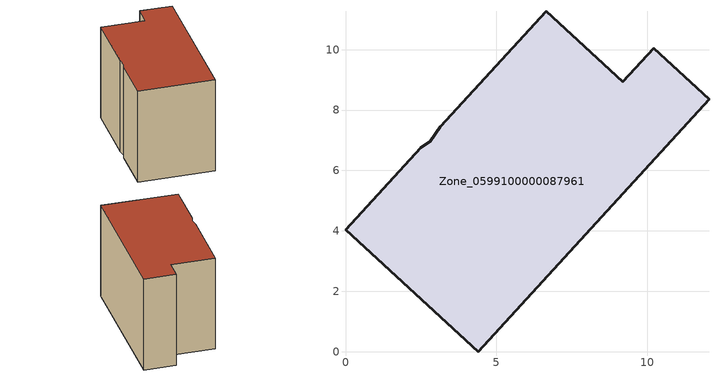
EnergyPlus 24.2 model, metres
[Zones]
Zone_0599100000087961
 floor ground (C_G): 3.13,7.44 6.65,11.27 9.19,8.94 10.21,10.05 12.04,8.36 4.39,0 0,4.04 2.49,6.75 2.8,6.97 z0
 wall outside (C_F): 12.04,8.36 10.21,10.05 9.19,8.94 6.65,11.27 3.13,7.44 2.8,6.97 2.49,6.75 0,4.04 4.39,0 12.04,8.36 z0:7.79
 roof outside (C_R): 6.65,11.27 3.13,7.44 2.8,6.97 2.49,6.75 0,4.04 4.39,0 12.04,8.36 10.21,10.05 9.19,8.94 z7.79
[BUILDING]
Pand.0599100000087961: North Axis=0; Terrain=City; Loads Convergence Tolerance Value=0.04; Temperature Convergence Tolerance Value=0.4; Solar Distribution=FullExterior; Maximum Number of Warmup Days=25; Minimum Number of Warmup Days=1
[Site:Location]
Rotterdam.The.Hague.AP_ZH_NLD Design_Conditions: Latitude=51.96; Longitude=4.45; Time Zone=1; Elevation=-4.5
[SITE:GROUNDTEMPERATURE:BUILDINGSURFACE]
18, 18, 18, 18, 18, 18, 18, 18, 18, 18, 18, 18
[MATERIAL] Thermal Absorptance=0.9; Solar Absorptance=0.7; Visible Absorptance=0.7
Name | Roughness | Thickness | Conductivity | Density | Specific Heat
G.TC.1975-1991 | MediumSmooth | 0.15 | 0.288461 | 540 | 1210
F.TC.1975-1991 | Rough | 0.3 | 0.230769 | 1920 | 840
R.TC.1975-1991 | MediumRough | 0.2 | 0.153846 | 1500 | 1000
[CONSTRUCTION]
C_G: G.TC.1975-1991
C_F: F.TC.1975-1991
C_R: R.TC.1975-1991
[ZONE]
Zone_0599100000087961: Type=1; Multiplier=1; Ceiling Height=Autocalculate; Volume=Autocalculate; Floor Area=autocalculate; Part of Total Floor Area=Yes
[ZONEINFILTRATION:DESIGNFLOWRATE]
Infil_Zone_0599100000087961: Zone or ZoneList or Space or SpaceList=Zone_0599100000087961; Schedule=AlwaysOn; Design Flow Rate Calculation Method=Flow/Area; Flow Rate per Floor Area=0.003; Constant Term Coefficient=1; Temperature Term Coefficient=0; Velocity Term Coefficient=0; Velocity Squared Term Coefficient=0
[HVACTEMPLATE:ZONE:IDEALLOADSAIRSYSTEM]
Zone_0599100000087961: Maximum Heating Supply Air Temperature=50; Minimum Cooling Supply Air Temperature=13; Maximum Heating Supply Air Humidity Ratio=0.0156; Minimum Cooling Supply Air Humidity Ratio=0.0077; Heating Limit=NoLimit; Cooling Limit=NoLimit; Dehumidification Control Type=ConstantSensibleHeatRatio; Cooling Sensible Heat Ratio=0.7; Dehumidification Setpoint=60; Humidification Control Type=None; Humidification Setpoint=30; Outdoor Air Method=None; Outdoor Air Flow Rate per Person=0.00944; Outdoor Air Flow Rate per Zone Floor Area=0; Outdoor Air Flow Rate per Zone=0; Demand Controlled Ventilation Type=None; Outdoor Air Economizer Type=NoEconomizer; Heat Recovery Type=None; Sensible Heat Recovery Effectiveness=0.7; Latent Heat Recovery Effectiveness=0.65
[ZONECONTROL:THERMOSTAT]
ThermostatControl_Zone_0599100000087961: Zone or ZoneList=Zone_0599100000087961; Control Type Schedule=DualSetpointControlType; Control 1=Thermostat_Zone_0599100000087961; Temperature Difference Between Cutout And Setpoint=0
[THERMOSTATSETPOINT:DUALSETPOINT]
Thermostat_Zone_0599100000087961: Heating Setpoint Temperature Schedule=HeatingSetpoint_Zone_0599100000087961; Cooling Setpoint Temperature Schedule=CoolingSetpoint_Zone_0599100000087961
[SCHEDULE:COMPACT]
HeatingSetpoint_Zone_0599100000087961: Through: 12/31, For: AllDays, Until: 24:00, 21
CoolingSetpoint_Zone_0599100000087961: Through: 12/31, For: AllDays, Until: 24:00, 24
DualSetpointControlType: Through: 12/31, For: AllDays, Until: 24:00, 4
AlwaysOn: Through: 12/31, For: AllDays, Until: 24:00, 1
